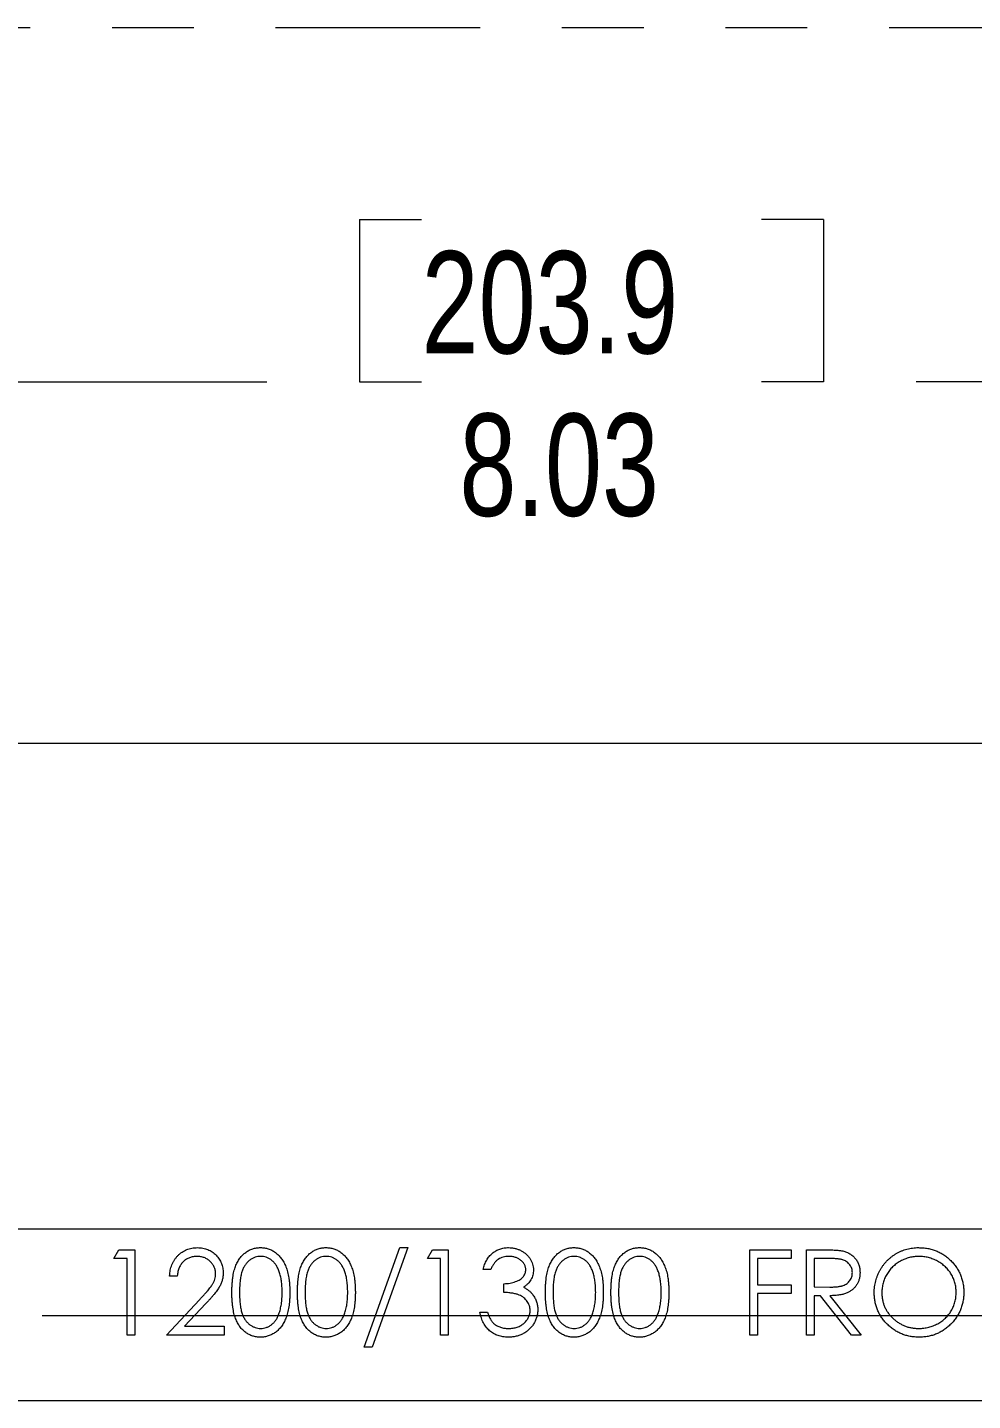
# Model space of a CAD drawing. Header units: inches. Extents: x 0 to 11, y 0 to 8.5.
# Drawn here: x 1.577 to 2.732, y 2.863 to 4.542 of the extents above; entities that cross this region are included whole.
import ezdxf

# ---------------------------------------------------------------- set-up
doc = ezdxf.new("R2010")
doc.units = ezdxf.units.IN
doc.header["$MEASUREMENT"] = 0
doc.linetypes.add('PHANTOM', pattern=[0.5, 0.25, -0.05, 0.05, -0.05, 0.05, -0.05])
doc.layers.add('SLD-0', color=7, linetype='Continuous', lineweight=0)
doc.styles.add('SLDTEXTSTYLE2', font='TXT', dxfattribs={"width": 0.75})
doc.dimstyles.new('SLDDIMSTYLE0', dxfattribs={"dimtxt": 0.166667, "dimasz": 0.2, "dimexe": 0, "dimexo": 0.0625, "dimgap": 0.041667, "dimtad": 0, "dimtih": 1, "dimtoh": 1, "dimlfac": 2, "dimzin": 12, "dimdsep": 46, "dimtxsty": 'SLDTEXTSTYLE2', "dimsah": 1, "dimcen": 0.09, "dimadec": 0, "dimazin": 0, "dimtfac": 1, "dimtofl": 0, "dimtmove": 0, "dimatfit": 3, "dimfxl": 1, "dimtolj": 1, "dimtzin": 12, "dimarcsym": 0})

# ---------------------------------------------------------------- blocks, each defined once
blk = doc.blocks.new('*D10')
at = {"layer": 'SLD-0'}
for p, q in [((1.9827, 4.3074), (1.9827, 4.1088)), ((1.9827, 4.3074), (2.0587, 4.3074)), ((2.5501, 4.3074), (2.4742, 4.3074)), ((2.5501, 4.3074), (2.5501, 4.1088)), ((0.9898, 4.1088), (1.8695, 4.1088)), ((1.9827, 4.1088), (2.0587, 4.1088)), ((2.5501, 4.1088), (2.4742, 4.1088)), ((5.0028, 4.1088), (2.6633, 4.1088))]:
    blk.add_line(p, q, dxfattribs=at)
for points in [[(0.9898, 4.1088), (1.1898, 4.0788), (1.1898, 4.1388)], [(5.0028, 4.1088), (4.8028, 4.1388), (4.8028, 4.0788)]]:
    blk.add_solid(points, dxfattribs=at)
at = {"layer": 'SLD-0', "char_height": 0.125, "attachment_point": 1, "style": 'SLDTEXTSTYLE2'}
for s, insert in [('203.9', (2.0587, 4.2685)), ('8.03', (2.1049, 4.0699))]:
    blk.add_mtext(s, dxfattribs=dict(at, insert=insert))
blk = doc.blocks.new('SW_CENTERMARKSYMBOL_0')
at = {"layer": 'SLD-0'}
for p, q in [((0.0984, -1.75), (4.1516, -1.75)), ((0.7234, -2.45), (2.0266, -2.45))]:
    blk.add_line(p, q, dxfattribs=at)

msp = doc.modelspace()

# ---------------------------------------------------------------- linework, layer by layer
at = {"color": 7, "linetype": 'PHANTOM', "lineweight": 0}
msp.add_line((0.38028, 4.54209), (5.61233, 4.54209), dxfattribs=at)
at = {"color": 7, "linetype": 'Continuous', "lineweight": 15}
for p, q in [((1.11481, 3.07309), (4.87781, 3.07309)), ((1.68259, 3.03673), (1.68871, 3.04741)), ((1.68871, 3.04741), (1.70797, 3.04741)), ((1.70797, 3.04741), (1.70797, 2.94324)), ((1.98841, 2.92855), (2.03198, 3.05008)), ((2.04183, 3.05008), (1.99826, 2.92855)), ((2.03198, 3.05008), (2.04183, 3.05008)), ((2.06587, 3.03673), (2.07199, 3.04741)), ((2.07199, 3.04741), (2.09125, 3.04741)), ((2.09125, 3.04741), (2.09125, 2.94324)), ((2.45983, 2.94324), (2.45983, 3.04741)), ((2.45983, 3.04741), (2.51058, 3.04741)), ((2.51058, 3.04741), (2.51058, 3.03673)), ((2.52928, 3.04741), (2.55013, 3.04741)), ((2.52928, 2.94324), (2.52928, 3.04741)), ((1.69862, 3.03673), (1.68259, 3.03673)), ((1.69862, 2.94324), (1.69862, 3.03673)), ((2.0819, 3.03673), (2.06587, 3.03673)), ((2.0819, 2.94324), (2.0819, 3.03673)), ((2.14333, 3.02337), (2.13398, 3.02337)), ((2.51058, 3.03673), (2.46918, 3.03673)), ((2.46918, 3.03673), (2.46918, 3.00468)), ((2.55816, 3.03673), (2.53863, 3.03673)), ((2.53863, 3.03673), (2.53863, 3.00201)), ((1.76005, 3.01536), (1.7507, 3.01536)), ((2.15935, 2.99533), (2.15935, 3.00601)), ((2.46918, 3.00468), (2.51058, 3.00468)), ((2.51058, 2.99399), (2.46918, 2.99399)), ((2.46918, 2.99399), (2.46918, 2.94324)), ((2.51058, 3.00468), (2.51058, 2.99399)), ((2.53863, 3.00201), (2.5577, 3.00186)), ((2.54622, 2.99132), (2.53863, 2.99132)), ((2.53863, 2.99132), (2.53863, 2.94324)), ((2.58449, 2.94324), (2.54622, 2.99132)), ((2.55778, 2.99132), (2.59605, 2.94324)), ((1.74669, 2.94324), (1.78709, 2.98636)), ((1.79506, 2.98174), (1.769, 2.95393)), ((2.12997, 2.97129), (2.13932, 2.97129)), ((1.70797, 2.94324), (1.69862, 2.94324)), ((1.81747, 2.94324), (1.74669, 2.94324)), ((1.769, 2.95393), (1.81747, 2.95393)), ((1.81747, 2.95393), (1.81747, 2.94324)), ((2.09125, 2.94324), (2.0819, 2.94324)), ((2.46918, 2.94324), (2.45983, 2.94324)), ((2.53863, 2.94324), (2.52928, 2.94324)), ((2.59605, 2.94324), (2.58449, 2.94324)), ((1.99826, 2.92855), (1.98841, 2.92855)), ((0.90483, 2.86311), (5.08778, 2.86311))]:
    msp.add_line(p, q, dxfattribs=at)
for points, knots in [([(1.7507, 3.01536), (1.75076, 3.0166), (1.75088, 3.01904), (1.75144, 3.02259), (1.75224, 3.02598), (1.75338, 3.02919), (1.75478, 3.03225), (1.75647, 3.03513), (1.75847, 3.03784), (1.76074, 3.04035), (1.7632, 3.04264), (1.76586, 3.04463), (1.76866, 3.0463), (1.77157, 3.0477), (1.77465, 3.04876), (1.77786, 3.04954), (1.78122, 3.05001), (1.78351, 3.05006), (1.78467, 3.05008)], [0, 0, 0, 0, 0.0687908, 0.1351033, 0.1989787, 0.2619043, 0.323495, 0.3851954, 0.4469692, 0.5097648, 0.5722506, 0.6334052, 0.6932512, 0.7525832, 0.8125793, 0.8732751, 0.9355499, 1, 1, 1, 1]), ([(1.78419, 3.0394), (1.78338, 3.03938), (1.78178, 3.03934), (1.77943, 3.03904), (1.77719, 3.03854), (1.77505, 3.03785), (1.77301, 3.03697), (1.77108, 3.03588), (1.76926, 3.03458), (1.76755, 3.0331), (1.76598, 3.03146), (1.7646, 3.02962), (1.76339, 3.02763), (1.76234, 3.02549), (1.76148, 3.02319), (1.76083, 3.02072), (1.76031, 3.0181), (1.76014, 3.01629), (1.76005, 3.01536)], [0, 0, 0, 0, 0.0644387, 0.1265469, 0.1868872, 0.2458775, 0.3040409, 0.3621912, 0.4209759, 0.4806603, 0.5406003, 0.6006891, 0.6619358, 0.7244425, 0.7890384, 0.8563138, 0.926352, 1, 1, 1, 1]), ([(1.80679, 3.01828), (1.80677, 3.01899), (1.80673, 3.02039), (1.8064, 3.02245), (1.80591, 3.02443), (1.80519, 3.02634), (1.80425, 3.02817), (1.80311, 3.02992), (1.80179, 3.0316), (1.80026, 3.03319), (1.79858, 3.03463), (1.79681, 3.03592), (1.79493, 3.03699), (1.79296, 3.03787), (1.7909, 3.03856), (1.78874, 3.03904), (1.7865, 3.03934), (1.78497, 3.03938), (1.78419, 3.0394)], [0, 0, 0, 0, 0.0619654, 0.1221219, 0.1809885, 0.2399332, 0.2999058, 0.3599888, 0.4217757, 0.4865758, 0.5515348, 0.6150175, 0.6772586, 0.73973, 0.8030501, 0.8664951, 0.9319735, 1, 1, 1, 1]), ([(1.78467, 3.05008), (1.78581, 3.05006), (1.78806, 3.05), (1.79133, 3.04955), (1.79445, 3.04885), (1.79741, 3.04785), (1.80017, 3.04652), (1.80278, 3.04492), (1.80524, 3.04307), (1.80746, 3.04089), (1.8095, 3.03856), (1.81126, 3.03608), (1.81277, 3.03351), (1.81402, 3.03084), (1.81495, 3.02805), (1.81565, 3.02517), (1.81605, 3.02217), (1.81611, 3.02015), (1.81614, 3.01912)], [0, 0, 0, 0, 0.0694755, 0.1365168, 0.2007888, 0.2638297, 0.325735, 0.3872907, 0.4495092, 0.5129678, 0.5762752, 0.6375801, 0.6979026, 0.7571721, 0.8165985, 0.8766532, 0.9372896, 1, 1, 1, 1]), ([(1.82682, 2.99529), (1.82683, 2.99696), (1.82685, 3.0002), (1.82706, 3.00492), (1.82741, 3.00936), (1.82789, 3.0135), (1.82848, 3.01735), (1.82926, 3.0209), (1.83014, 3.02416), (1.83117, 3.02715), (1.83233, 3.02991), (1.8336, 3.03248), (1.83501, 3.03486), (1.8365, 3.0371), (1.83812, 3.03915), (1.83982, 3.04104), (1.84168, 3.04274), (1.84363, 3.04428), (1.84568, 3.04563), (1.84779, 3.04683), (1.84995, 3.04784), (1.85218, 3.04864), (1.85447, 3.0493), (1.85681, 3.04976), (1.85921, 3.05004), (1.86083, 3.05007), (1.86165, 3.05008)], [0, 0, 0, 0, 0.0685946, 0.133246, 0.1943126, 0.2512792, 0.3045134, 0.3542349, 0.4004806, 0.4434108, 0.4840149, 0.5232523, 0.5610424, 0.5979002, 0.6335185, 0.6683144, 0.7024957, 0.7366854, 0.7702932, 0.8034373, 0.835913, 0.8684602, 0.9008465, 0.9334665, 0.9662576, 1, 1, 1, 1]), ([(1.86196, 3.0394), (1.86081, 3.03934), (1.8585, 3.03922), (1.8551, 3.03836), (1.85183, 3.03687), (1.84924, 3.03524), (1.84725, 3.03368), (1.84584, 3.03233), (1.84453, 3.03085), (1.84332, 3.02923), (1.84219, 3.02749), (1.84115, 3.02562), (1.84021, 3.0236), (1.83934, 3.02144), (1.83858, 3.01907), (1.83795, 3.01646), (1.83737, 3.01359), (1.83696, 3.01044), (1.8366, 3.00704), (1.83636, 3.00337), (1.83618, 2.99944), (1.83617, 2.99673), (1.83617, 2.99533)], [0, 0, 0, 0, 0.06038662, 0.12088325, 0.18275462, 0.24781103, 0.2812991, 0.31508762, 0.3497024, 0.38485658, 0.4209662, 0.45851119, 0.49717472, 0.53760205, 0.58050302, 0.62746754, 0.67838821, 0.73398322, 0.7937467, 0.85771367, 0.92669786, 1, 1, 1, 1]), ([(1.86165, 3.05008), (1.86248, 3.05007), (1.86412, 3.05004), (1.86656, 3.04976), (1.86894, 3.0493), (1.87125, 3.04865), (1.87352, 3.04784), (1.87572, 3.04682), (1.87787, 3.04564), (1.87993, 3.04426), (1.88193, 3.04271), (1.88382, 3.04096), (1.8856, 3.03903), (1.88728, 3.03693), (1.88883, 3.03463), (1.89031, 3.03217), (1.89163, 3.0295), (1.8929, 3.02666), (1.894, 3.02359), (1.89499, 3.02029), (1.89579, 3.01673), (1.89645, 3.01293), (1.89697, 3.00887), (1.89735, 3.00456), (1.89755, 3), (1.89758, 2.99689), (1.8976, 2.99529)], [0, 0, 0, 0, 0.0337881, 0.0671939, 0.0998624, 0.1325666, 0.1651512, 0.1979132, 0.231319, 0.2650833, 0.2992553, 0.3343986, 0.3699428, 0.4062836, 0.4440638, 0.4829977, 0.5233544, 0.5655366, 0.6096129, 0.6563908, 0.7058855, 0.7583245, 0.8138318, 0.8727946, 0.9347222, 1, 1, 1, 1]), ([(1.88825, 2.99533), (1.88824, 2.99658), (1.88821, 2.99903), (1.88808, 3.00262), (1.88777, 3.00602), (1.88742, 3.00926), (1.8869, 3.01232), (1.88634, 3.01522), (1.88559, 3.01793), (1.88479, 3.02048), (1.88387, 3.02286), (1.88286, 3.02507), (1.88178, 3.02711), (1.88061, 3.029), (1.87936, 3.03072), (1.878, 3.03226), (1.87658, 3.03365), (1.87459, 3.03524), (1.87199, 3.03687), (1.86875, 3.03836), (1.86538, 3.03922), (1.8631, 3.03934), (1.86196, 3.0394)], [0, 0, 0, 0, 0.0656812, 0.12848646, 0.18817513, 0.24510613, 0.29944842, 0.35082294, 0.39994168, 0.44667174, 0.49125453, 0.53337634, 0.57385275, 0.61252631, 0.64959714, 0.68553204, 0.72010579, 0.75383766, 0.81892542, 0.88049346, 0.94031133, 1, 1, 1, 1]), ([(1.90695, 2.99529), (1.90696, 2.99696), (1.90698, 3.0002), (1.90719, 3.00492), (1.90754, 3.00936), (1.90802, 3.0135), (1.90861, 3.01735), (1.90939, 3.0209), (1.91027, 3.02416), (1.9113, 3.02715), (1.91246, 3.02991), (1.91372, 3.03248), (1.91514, 3.03486), (1.91663, 3.0371), (1.91825, 3.03915), (1.91995, 3.04104), (1.92181, 3.04274), (1.92376, 3.04428), (1.92581, 3.04563), (1.92791, 3.04683), (1.93008, 3.04784), (1.93231, 3.04864), (1.9346, 3.0493), (1.93694, 3.04976), (1.93934, 3.05004), (1.94096, 3.05007), (1.94178, 3.05008)], [0, 0, 0, 0, 0.0685946, 0.133246, 0.1943126, 0.2512792, 0.3045134, 0.3542349, 0.4004806, 0.4434108, 0.4840149, 0.5232523, 0.5610424, 0.5979002, 0.6335185, 0.6683144, 0.7024957, 0.7366854, 0.7702932, 0.8034373, 0.835913, 0.8684602, 0.9008465, 0.9334665, 0.9662576, 1, 1, 1, 1]), ([(1.94209, 3.0394), (1.94094, 3.03934), (1.93863, 3.03922), (1.93523, 3.03836), (1.93196, 3.03687), (1.92936, 3.03524), (1.92737, 3.03368), (1.92597, 3.03233), (1.92466, 3.03085), (1.92345, 3.02923), (1.92231, 3.02749), (1.92127, 3.02562), (1.92034, 3.0236), (1.91947, 3.02144), (1.91871, 3.01907), (1.91808, 3.01646), (1.9175, 3.01359), (1.91709, 3.01044), (1.91673, 3.00704), (1.91649, 3.00337), (1.91631, 2.99944), (1.9163, 2.99673), (1.9163, 2.99533)], [0, 0, 0, 0, 0.0603866, 0.1208832, 0.1827546, 0.247811, 0.2812991, 0.3150876, 0.3497024, 0.3848566, 0.4209662, 0.4585112, 0.4971747, 0.537602, 0.580503, 0.6274675, 0.6783882, 0.7339832, 0.7937467, 0.8577137, 0.9266979, 1, 1, 1, 1]), ([(1.94178, 3.05008), (1.94261, 3.05007), (1.94425, 3.05004), (1.94669, 3.04976), (1.94907, 3.0493), (1.95138, 3.04865), (1.95365, 3.04784), (1.95585, 3.04682), (1.958, 3.04564), (1.96006, 3.04426), (1.96206, 3.04271), (1.96395, 3.04096), (1.96572, 3.03903), (1.96741, 3.03693), (1.96896, 3.03463), (1.97044, 3.03217), (1.97176, 3.0295), (1.97303, 3.02666), (1.97413, 3.02359), (1.97512, 3.02029), (1.97592, 3.01673), (1.97658, 3.01293), (1.9771, 3.00887), (1.97748, 3.00456), (1.97767, 3), (1.97771, 2.99689), (1.97773, 2.99529)], [0, 0, 0, 0, 0.0337881, 0.0671939, 0.0998624, 0.1325666, 0.1651512, 0.1979132, 0.231319, 0.2650833, 0.2992553, 0.3343986, 0.3699428, 0.4062836, 0.4440638, 0.4829977, 0.5233544, 0.5655366, 0.6096129, 0.6563908, 0.7058855, 0.7583245, 0.8138318, 0.8727946, 0.9347222, 1, 1, 1, 1]), ([(1.96838, 2.99533), (1.96837, 2.99658), (1.96833, 2.99903), (1.96821, 3.00262), (1.96789, 3.00602), (1.96754, 3.00926), (1.96703, 3.01232), (1.96647, 3.01522), (1.96572, 3.01793), (1.96492, 3.02048), (1.964, 3.02286), (1.96299, 3.02507), (1.96191, 3.02711), (1.96074, 3.029), (1.95949, 3.03072), (1.95813, 3.03226), (1.95671, 3.03365), (1.95472, 3.03524), (1.95212, 3.03687), (1.94888, 3.03836), (1.94551, 3.03922), (1.94323, 3.03934), (1.94209, 3.0394)], [0, 0, 0, 0, 0.0656812, 0.12848646, 0.18817513, 0.24510613, 0.29944842, 0.35082294, 0.39994168, 0.44667174, 0.49125453, 0.53337634, 0.57385275, 0.61252631, 0.64959714, 0.68553204, 0.72010579, 0.75383766, 0.81892542, 0.88049346, 0.94031133, 1, 1, 1, 1]), ([(2.13398, 3.02337), (2.13423, 3.02442), (2.13473, 3.02647), (2.13576, 3.0294), (2.13689, 3.03217), (2.13824, 3.03473), (2.13971, 3.03714), (2.1414, 3.03933), (2.14322, 3.04137), (2.14524, 3.04317), (2.14736, 3.04481), (2.1496, 3.04621), (2.15193, 3.04741), (2.15436, 3.04839), (2.15689, 3.04914), (2.15951, 3.04968), (2.16222, 3.05003), (2.16406, 3.05007), (2.16499, 3.05008)], [0, 0, 0, 0, 0.0726253, 0.1419766, 0.2089849, 0.2739569, 0.3368893, 0.398745, 0.4601159, 0.5208249, 0.5809945, 0.6401519, 0.6986225, 0.7572711, 0.8164267, 0.876254, 0.9371653, 1, 1, 1, 1]), ([(2.16511, 3.0394), (2.16393, 3.03936), (2.16161, 3.03928), (2.15827, 3.03857), (2.15517, 3.03744), (2.15279, 3.03609), (2.15104, 3.03476), (2.14979, 3.03359), (2.14856, 3.0323), (2.14743, 3.0308), (2.14629, 3.02919), (2.14526, 3.02739), (2.14425, 3.02545), (2.14364, 3.02408), (2.14333, 3.02337)], [0, 0, 0, 0, 0.1227119, 0.239685, 0.3518159, 0.4637661, 0.5208178, 0.5794483, 0.6406041, 0.7052975, 0.7736339, 0.8446694, 0.9200565, 1, 1, 1, 1]), ([(2.16499, 3.05008), (2.16635, 3.05004), (2.16904, 3.04996), (2.17299, 3.04922), (2.1768, 3.04805), (2.18043, 3.04642), (2.1838, 3.04442), (2.18679, 3.04204), (2.18938, 3.03933), (2.19155, 3.03633), (2.19325, 3.03313), (2.1945, 3.02983), (2.19526, 3.02645), (2.19536, 3.02416), (2.19541, 3.02302)], [0, 0, 0, 0, 0.0902542, 0.1785398, 0.266093, 0.354631, 0.4418862, 0.5257469, 0.6081136, 0.6901973, 0.7708215, 0.8483262, 0.9240117, 1, 1, 1, 1]), ([(2.18606, 3.02306), (2.18605, 3.0236), (2.18603, 3.02469), (2.18572, 3.02627), (2.18525, 3.0278), (2.18461, 3.02928), (2.18376, 3.03069), (2.18273, 3.03205), (2.18151, 3.03335), (2.18012, 3.03456), (2.17862, 3.03571), (2.17697, 3.03669), (2.17523, 3.03753), (2.1734, 3.03822), (2.17146, 3.03874), (2.16943, 3.03911), (2.1673, 3.03935), (2.16585, 3.03938), (2.16511, 3.0394)], [0, 0, 0, 0, 0.0552745, 0.1099661, 0.1632474, 0.2180762, 0.2733009, 0.3309093, 0.3909945, 0.454176, 0.5188615, 0.5833105, 0.6485167, 0.7150309, 0.7825021, 0.8523227, 0.9249285, 1, 1, 1, 1]), ([(2.2101, 2.99529), (2.21011, 2.99696), (2.21013, 3.0002), (2.21034, 3.00492), (2.21069, 3.00936), (2.21117, 3.0135), (2.21176, 3.01735), (2.21254, 3.0209), (2.21342, 3.02416), (2.21445, 3.02715), (2.21561, 3.02991), (2.21688, 3.03248), (2.21829, 3.03486), (2.21978, 3.0371), (2.2214, 3.03915), (2.2231, 3.04104), (2.22496, 3.04274), (2.22691, 3.04428), (2.22896, 3.04563), (2.23107, 3.04683), (2.23323, 3.04784), (2.23546, 3.04864), (2.23775, 3.0493), (2.24009, 3.04976), (2.24249, 3.05004), (2.24411, 3.05007), (2.24493, 3.05008)], [0, 0, 0, 0, 0.0685946, 0.133246, 0.1943126, 0.2512792, 0.3045134, 0.3542349, 0.4004806, 0.4434108, 0.4840149, 0.5232523, 0.5610424, 0.5979002, 0.6335185, 0.6683144, 0.7024957, 0.7366854, 0.7702932, 0.8034373, 0.835913, 0.8684602, 0.9008465, 0.9334665, 0.9662576, 1, 1, 1, 1]), ([(2.24524, 3.0394), (2.24409, 3.03934), (2.24178, 3.03922), (2.23838, 3.03836), (2.23511, 3.03687), (2.23252, 3.03524), (2.23053, 3.03368), (2.22912, 3.03233), (2.22781, 3.03085), (2.2266, 3.02923), (2.22547, 3.02749), (2.22443, 3.02562), (2.22349, 3.0236), (2.22262, 3.02144), (2.22186, 3.01907), (2.22123, 3.01646), (2.22065, 3.01359), (2.22024, 3.01044), (2.21988, 3.00704), (2.21964, 3.00337), (2.21946, 2.99944), (2.21945, 2.99673), (2.21945, 2.99533)], [0, 0, 0, 0, 0.06038662, 0.12088325, 0.18275462, 0.24781103, 0.2812991, 0.31508762, 0.3497024, 0.38485658, 0.4209662, 0.45851119, 0.49717472, 0.53760205, 0.58050302, 0.62746754, 0.67838821, 0.73398322, 0.7937467, 0.85771367, 0.92669786, 1, 1, 1, 1]), ([(2.24493, 3.05008), (2.24576, 3.05007), (2.2474, 3.05004), (2.24984, 3.04976), (2.25222, 3.0493), (2.25453, 3.04865), (2.2568, 3.04784), (2.259, 3.04682), (2.26115, 3.04564), (2.26321, 3.04426), (2.26521, 3.04271), (2.2671, 3.04096), (2.26888, 3.03903), (2.27056, 3.03693), (2.27211, 3.03463), (2.27359, 3.03217), (2.27491, 3.0295), (2.27618, 3.02666), (2.27728, 3.02359), (2.27827, 3.02029), (2.27907, 3.01673), (2.27973, 3.01293), (2.28025, 3.00887), (2.28063, 3.00456), (2.28083, 3), (2.28086, 2.99689), (2.28088, 2.99529)], [0, 0, 0, 0, 0.0337881, 0.0671939, 0.0998624, 0.1325666, 0.1651512, 0.1979132, 0.231319, 0.2650833, 0.2992553, 0.3343986, 0.3699428, 0.4062836, 0.4440638, 0.4829977, 0.5233544, 0.5655366, 0.6096129, 0.6563908, 0.7058855, 0.7583245, 0.8138318, 0.8727946, 0.9347222, 1, 1, 1, 1]), ([(2.27153, 2.99533), (2.27152, 2.99658), (2.27149, 2.99903), (2.27136, 3.00262), (2.27105, 3.00602), (2.2707, 3.00926), (2.27018, 3.01232), (2.26962, 3.01522), (2.26887, 3.01793), (2.26807, 3.02048), (2.26715, 3.02286), (2.26614, 3.02507), (2.26506, 3.02711), (2.26389, 3.029), (2.26264, 3.03072), (2.26128, 3.03226), (2.25986, 3.03365), (2.25787, 3.03524), (2.25527, 3.03687), (2.25203, 3.03836), (2.24866, 3.03922), (2.24638, 3.03934), (2.24524, 3.0394)], [0, 0, 0, 0, 0.0656812, 0.1284865, 0.1881751, 0.2451061, 0.2994484, 0.3508229, 0.3999417, 0.4466717, 0.4912545, 0.5333763, 0.5738528, 0.6125263, 0.6495971, 0.685532, 0.7201058, 0.7538377, 0.8189254, 0.8804935, 0.9403113, 1, 1, 1, 1]), ([(2.29023, 2.99529), (2.29024, 2.99696), (2.29026, 3.0002), (2.29047, 3.00492), (2.29082, 3.00936), (2.2913, 3.0135), (2.29189, 3.01735), (2.29267, 3.0209), (2.29355, 3.02416), (2.29458, 3.02715), (2.29574, 3.02991), (2.297, 3.03248), (2.29842, 3.03486), (2.29991, 3.0371), (2.30153, 3.03915), (2.30323, 3.04104), (2.30509, 3.04274), (2.30704, 3.04428), (2.30909, 3.04563), (2.31119, 3.04683), (2.31336, 3.04784), (2.31559, 3.04864), (2.31788, 3.0493), (2.32022, 3.04976), (2.32262, 3.05004), (2.32424, 3.05007), (2.32506, 3.05008)], [0, 0, 0, 0, 0.0685946, 0.133246, 0.1943126, 0.2512792, 0.3045134, 0.3542349, 0.4004806, 0.4434108, 0.4840149, 0.5232523, 0.5610424, 0.5979002, 0.6335185, 0.6683144, 0.7024957, 0.7366854, 0.7702932, 0.8034373, 0.835913, 0.8684602, 0.9008465, 0.9334665, 0.9662576, 1, 1, 1, 1]), ([(2.32537, 3.0394), (2.32422, 3.03934), (2.32191, 3.03922), (2.31851, 3.03836), (2.31524, 3.03687), (2.31264, 3.03524), (2.31065, 3.03368), (2.30925, 3.03233), (2.30794, 3.03085), (2.30673, 3.02923), (2.30559, 3.02749), (2.30455, 3.02562), (2.30362, 3.0236), (2.30275, 3.02144), (2.30199, 3.01907), (2.30136, 3.01646), (2.30078, 3.01359), (2.30037, 3.01044), (2.30001, 3.00704), (2.29977, 3.00337), (2.29959, 2.99944), (2.29958, 2.99673), (2.29958, 2.99533)], [0, 0, 0, 0, 0.0603866, 0.1208832, 0.1827546, 0.247811, 0.2812991, 0.3150876, 0.3497024, 0.3848566, 0.4209662, 0.4585112, 0.4971747, 0.537602, 0.580503, 0.6274675, 0.6783882, 0.7339832, 0.7937467, 0.8577137, 0.9266979, 1, 1, 1, 1]), ([(2.32506, 3.05008), (2.32589, 3.05007), (2.32753, 3.05004), (2.32997, 3.04976), (2.33235, 3.0493), (2.33466, 3.04865), (2.33693, 3.04784), (2.33913, 3.04682), (2.34128, 3.04564), (2.34334, 3.04426), (2.34534, 3.04271), (2.34723, 3.04096), (2.349, 3.03903), (2.35069, 3.03693), (2.35224, 3.03463), (2.35372, 3.03217), (2.35504, 3.0295), (2.35631, 3.02666), (2.35741, 3.02359), (2.3584, 3.02029), (2.3592, 3.01673), (2.35986, 3.01293), (2.36038, 3.00887), (2.36075, 3.00456), (2.36095, 3), (2.36099, 2.99689), (2.36101, 2.99529)], [0, 0, 0, 0, 0.0337881, 0.0671939, 0.0998624, 0.1325666, 0.1651512, 0.1979132, 0.231319, 0.2650833, 0.2992553, 0.3343986, 0.3699428, 0.4062836, 0.4440638, 0.4829977, 0.5233544, 0.5655366, 0.6096129, 0.6563908, 0.7058855, 0.7583245, 0.8138318, 0.8727946, 0.9347222, 1, 1, 1, 1]), ([(2.35166, 2.99533), (2.35165, 2.99658), (2.35161, 2.99903), (2.35149, 3.00262), (2.35117, 3.00602), (2.35082, 3.00926), (2.35031, 3.01232), (2.34975, 3.01522), (2.349, 3.01793), (2.3482, 3.02048), (2.34728, 3.02286), (2.34627, 3.02507), (2.34519, 3.02711), (2.34402, 3.029), (2.34277, 3.03072), (2.34141, 3.03226), (2.33999, 3.03365), (2.338, 3.03524), (2.3354, 3.03687), (2.33216, 3.03836), (2.32879, 3.03922), (2.32651, 3.03934), (2.32537, 3.0394)], [0, 0, 0, 0, 0.0656812, 0.1284865, 0.1881751, 0.2451061, 0.2994484, 0.3508229, 0.3999417, 0.4466717, 0.4912545, 0.5333763, 0.5738528, 0.6125263, 0.6495971, 0.685532, 0.7201058, 0.7538377, 0.8189254, 0.8804935, 0.9403113, 1, 1, 1, 1]), ([(2.55013, 3.04741), (2.55152, 3.04741), (2.55419, 3.0474), (2.55801, 3.04735), (2.56149, 3.04721), (2.56462, 3.04708), (2.56739, 3.04686), (2.56982, 3.04665), (2.5719, 3.04637), (2.57316, 3.04611), (2.57373, 3.04599)], [0, 0, 0, 0, 0.1762578, 0.3384344, 0.4848221, 0.6171576, 0.7346984, 0.8373852, 0.9263724, 1, 1, 1, 1]), ([(2.57373, 3.04599), (2.57449, 3.0458), (2.576, 3.04543), (2.57817, 3.04464), (2.58024, 3.04373), (2.58219, 3.04266), (2.58403, 3.04143), (2.58577, 3.04004), (2.58741, 3.03852), (2.58889, 3.03682), (2.59029, 3.03504), (2.59147, 3.03312), (2.59248, 3.0311), (2.59329, 3.02898), (2.59394, 3.02677), (2.5944, 3.02445), (2.59468, 3.02204), (2.5947, 3.02039), (2.59472, 3.01955)], [0, 0, 0, 0, 0.0642168, 0.1270638, 0.1887445, 0.2491321, 0.3094525, 0.3698267, 0.4306501, 0.4923519, 0.5540721, 0.6156898, 0.6767977, 0.738439, 0.8013169, 0.8651845, 0.9316413, 1, 1, 1, 1]), ([(2.61208, 2.99487), (2.61209, 2.99611), (2.61213, 2.99857), (2.61251, 3.00223), (2.61306, 3.00583), (2.61385, 3.00935), (2.61489, 3.01281), (2.61611, 3.0162), (2.6176, 3.01951), (2.61929, 3.02275), (2.62117, 3.02586), (2.62325, 3.0288), (2.62545, 3.0316), (2.62787, 3.03418), (2.63042, 3.03662), (2.63314, 3.03887), (2.63602, 3.04097), (2.63907, 3.04285), (2.64221, 3.04456), (2.64545, 3.04602), (2.64874, 3.04728), (2.65211, 3.0483), (2.65553, 3.04911), (2.65902, 3.04965), (2.66257, 3.05004), (2.66496, 3.05007), (2.66617, 3.05008)], [0, 0, 0, 0, 0.043209, 0.0858729, 0.12812, 0.170152, 0.2119176, 0.253753, 0.2960064, 0.3384434, 0.3810154, 0.4228205, 0.4640891, 0.5051258, 0.545975, 0.5869852, 0.6283386, 0.6700838, 0.7119916, 0.7530392, 0.7940494, 0.8348855, 0.8754983, 0.9165473, 0.9580038, 1, 1, 1, 1]), ([(2.66662, 3.0394), (2.66564, 3.03939), (2.66367, 3.03936), (2.66074, 3.03905), (2.65786, 3.0386), (2.65501, 3.03795), (2.65221, 3.03708), (2.64943, 3.03607), (2.64671, 3.03485), (2.64404, 3.03346), (2.64145, 3.03192), (2.63901, 3.03023), (2.63671, 3.02841), (2.63455, 3.02647), (2.63255, 3.02439), (2.63066, 3.02221), (2.62895, 3.01986), (2.62739, 3.0174), (2.62599, 3.01485), (2.62475, 3.01223), (2.62373, 3.00951), (2.6229, 3.00672), (2.62222, 3.00388), (2.62178, 3.00095), (2.62146, 2.99796), (2.62144, 2.99593), (2.62143, 2.99491)], [0, 0, 0, 0, 0.04202333, 0.08364491, 0.1249838, 0.16624746, 0.20770156, 0.24963107, 0.29174177, 0.33474288, 0.37746017, 0.41955632, 0.46104418, 0.50209628, 0.54289071, 0.58380082, 0.62486358, 0.66622469, 0.70739919, 0.74855668, 0.78965459, 0.83073973, 0.87207014, 0.9139934, 0.95649813, 1, 1, 1, 1]), ([(2.66617, 3.05008), (2.66809, 3.05003), (2.67188, 3.04994), (2.67745, 3.0492), (2.68277, 3.04793), (2.68787, 3.04624), (2.69271, 3.04398), (2.69731, 3.04125), (2.70167, 3.03803), (2.70572, 3.03432), (2.70943, 3.03029), (2.7127, 3.02599), (2.71544, 3.02145), (2.71769, 3.01667), (2.71945, 3.01168), (2.72067, 3.00643), (2.72145, 3.00098), (2.72154, 2.99726), (2.72159, 2.99537)], [0, 0, 0, 0, 0.06657, 0.130749, 0.1934128, 0.2549894, 0.3161136, 0.3772618, 0.4394008, 0.5029706, 0.566525, 0.6282311, 0.6890906, 0.7493447, 0.8101696, 0.8716098, 0.9348692, 1, 1, 1, 1]), ([(2.71224, 2.99539), (2.71223, 2.9964), (2.7122, 2.9984), (2.71189, 3.00136), (2.71144, 3.00426), (2.71079, 3.00707), (2.70996, 3.00982), (2.70893, 3.01248), (2.70771, 3.01507), (2.70632, 3.01759), (2.70476, 3.02), (2.70304, 3.02231), (2.70116, 3.02447), (2.69915, 3.02654), (2.69697, 3.02846), (2.69463, 3.03024), (2.69216, 3.03193), (2.68955, 3.03345), (2.68685, 3.03486), (2.68407, 3.03606), (2.68126, 3.03708), (2.67842, 3.03796), (2.67552, 3.03859), (2.67259, 3.03905), (2.66962, 3.03936), (2.66763, 3.03939), (2.66662, 3.0394)], [0, 0, 0, 0, 0.0429151, 0.08513, 0.1264733, 0.167453, 0.2079763, 0.2482494, 0.28875, 0.3296699, 0.3705373, 0.4111286, 0.4518189, 0.4924059, 0.5334859, 0.5752631, 0.6174406, 0.6606717, 0.7039402, 0.7468675, 0.7890793, 0.831104, 0.873238, 0.9151658, 0.9573807, 1, 1, 1, 1]), ([(2.15935, 3.00601), (2.16064, 3.00603), (2.16317, 3.00608), (2.16685, 3.00659), (2.17038, 3.00731), (2.17367, 3.00841), (2.17666, 3.00968), (2.17926, 3.01117), (2.18143, 3.01282), (2.18315, 3.01466), (2.18444, 3.01663), (2.18539, 3.01869), (2.18595, 3.02085), (2.18603, 3.02232), (2.18606, 3.02306)], [0, 0, 0, 0, 0.1101656, 0.2157873, 0.3180274, 0.417574, 0.5116505, 0.5961621, 0.6729345, 0.7436696, 0.810677, 0.874059, 0.9366963, 1, 1, 1, 1]), ([(2.19541, 3.02302), (2.19538, 3.02192), (2.19531, 3.01976), (2.19473, 3.01662), (2.19377, 3.01365), (2.19242, 3.01085), (2.19069, 3.00824), (2.18858, 3.00581), (2.1861, 3.00355), (2.18422, 3.00226), (2.18325, 3.00159)], [0, 0, 0, 0, 0.1280675, 0.2506083, 0.3706302, 0.4900722, 0.6103748, 0.7343131, 0.8632165, 1, 1, 1, 1]), ([(2.58537, 3.01958), (2.58533, 3.02041), (2.58526, 3.02207), (2.58468, 3.0245), (2.5837, 3.0268), (2.58239, 3.02894), (2.58078, 3.03089), (2.57889, 3.03256), (2.57678, 3.03394), (2.57481, 3.03482), (2.57305, 3.03536), (2.57152, 3.03574), (2.56979, 3.03604), (2.56785, 3.03629), (2.56572, 3.0365), (2.56337, 3.03664), (2.56083, 3.03672), (2.55907, 3.03673), (2.55816, 3.03673)], [0, 0, 0, 0, 0.0688143, 0.13636482, 0.20401935, 0.27306374, 0.34291332, 0.41096544, 0.47916877, 0.54930801, 0.58765158, 0.63064667, 0.67887879, 0.7319343, 0.79111142, 0.85528319, 0.92508594, 1, 1, 1, 1]), ([(1.78709, 2.98636), (1.78808, 2.98738), (1.78996, 2.98935), (1.79264, 2.99223), (1.79504, 2.9949), (1.79718, 2.99736), (1.79902, 2.99964), (1.80065, 3.00167), (1.80196, 3.00354), (1.80338, 3.00571), (1.80476, 3.00835), (1.80594, 3.01158), (1.80666, 3.0149), (1.80675, 3.01715), (1.80679, 3.01828)], [0, 0, 0, 0, 0.1108026, 0.2128292, 0.3061013, 0.3906473, 0.4669245, 0.534481, 0.5935869, 0.644557, 0.7362005, 0.825024, 0.9119856, 1, 1, 1, 1]), ([(1.81614, 3.01912), (1.81609, 3.01767), (1.81599, 3.01479), (1.81513, 3.01056), (1.8138, 3.00647), (1.81219, 3.00317), (1.81057, 3.00052), (1.80911, 2.99833), (1.8074, 2.99598), (1.80541, 2.99346), (1.8032, 2.99077), (1.80073, 2.9879), (1.79798, 2.98488), (1.79606, 2.98281), (1.79506, 2.98174)], [0, 0, 0, 0, 0.0987022, 0.1956723, 0.2924224, 0.3913425, 0.4444624, 0.5042288, 0.5703523, 0.6425458, 0.7222875, 0.8079211, 0.9004695, 1, 1, 1, 1]), ([(2.5577, 3.00186), (2.55859, 3.00186), (2.56032, 3.00186), (2.56281, 3.00198), (2.56514, 3.00211), (2.56728, 3.00232), (2.56925, 3.00259), (2.57103, 3.00292), (2.57263, 3.00331), (2.57451, 3.00391), (2.5766, 3.00486), (2.57887, 3.00625), (2.5808, 3.00799), (2.58244, 3.00998), (2.58375, 3.01218), (2.58468, 3.01454), (2.58526, 3.01701), (2.58533, 3.01872), (2.58537, 3.01958)], [0, 0, 0, 0, 0.0716681, 0.1389133, 0.2011846, 0.2591244, 0.312255, 0.3606815, 0.4050861, 0.4451017, 0.5187778, 0.5894616, 0.6584622, 0.7272832, 0.7963225, 0.8631749, 0.9309494, 1, 1, 1, 1]), ([(2.59472, 3.01955), (2.59467, 3.01817), (2.59459, 3.01546), (2.59379, 3.01153), (2.59249, 3.00786), (2.59069, 3.00446), (2.58841, 3.0014), (2.58566, 2.99871), (2.58245, 2.99646), (2.57946, 2.9949), (2.57682, 2.9939), (2.57465, 2.9932), (2.57228, 2.99265), (2.56973, 2.99216), (2.567, 2.9918), (2.56409, 2.99153), (2.561, 2.99136), (2.55888, 2.99133), (2.55778, 2.99132)], [0, 0, 0, 0, 0.0787802, 0.1537206, 0.2267135, 0.2991912, 0.37119, 0.4430064, 0.5166892, 0.5932172, 0.6338729, 0.6769891, 0.7228995, 0.7719586, 0.8242113, 0.8793787, 0.9379481, 1, 1, 1, 1]), ([(1.86165, 2.94057), (1.86083, 2.94059), (1.85921, 2.94062), (1.85681, 2.9409), (1.85448, 2.94135), (1.85221, 2.94199), (1.84998, 2.94277), (1.84784, 2.94379), (1.84575, 2.94496), (1.84371, 2.94629), (1.84178, 2.94782), (1.83993, 2.94951), (1.83821, 2.9514), (1.83662, 2.95347), (1.8351, 2.95569), (1.83371, 2.9581), (1.83241, 2.96069), (1.83124, 2.96346), (1.83019, 2.96647), (1.82926, 2.96975), (1.82854, 2.97333), (1.82791, 2.97717), (1.82741, 2.9813), (1.82706, 2.98571), (1.82685, 2.99041), (1.82683, 2.99363), (1.82682, 2.99529)], [0, 0, 0, 0, 0.0337871, 0.0666217, 0.0992849, 0.1313612, 0.1635852, 0.1961039, 0.2289023, 0.2621581, 0.2959912, 0.3302178, 0.3650598, 0.4009507, 0.4376204, 0.4757075, 0.5153807, 0.5564135, 0.5997648, 0.6464242, 0.6964314, 0.7497815, 0.8065733, 0.8674355, 0.9318868, 1, 1, 1, 1]), ([(1.83617, 2.99533), (1.83617, 2.99394), (1.83618, 2.99124), (1.83636, 2.98731), (1.83661, 2.98365), (1.83692, 2.98025), (1.83739, 2.97712), (1.83792, 2.97424), (1.83856, 2.97163), (1.83932, 2.96926), (1.84018, 2.9671), (1.84113, 2.96508), (1.84214, 2.9632), (1.84328, 2.96146), (1.84451, 2.95985), (1.84582, 2.95836), (1.84725, 2.95702), (1.84923, 2.95543), (1.85184, 2.95377), (1.85514, 2.95233), (1.85852, 2.95143), (1.86082, 2.95132), (1.86196, 2.95126)], [0, 0, 0, 0, 0.0729511, 0.1415837, 0.2059265, 0.2653014, 0.3205972, 0.3718165, 0.4187898, 0.4616987, 0.5021336, 0.5408043, 0.5781805, 0.6142969, 0.6496782, 0.6842995, 0.718359, 0.7520809, 0.8176524, 0.8797221, 0.9399656, 1, 1, 1, 1]), ([(1.8976, 2.99529), (1.89758, 2.99369), (1.89754, 2.99059), (1.89735, 2.98605), (1.89696, 2.98176), (1.89648, 2.97772), (1.89581, 2.97394), (1.89499, 2.97041), (1.89408, 2.9671), (1.89295, 2.96406), (1.89172, 2.96124), (1.89038, 2.9586), (1.88894, 2.95612), (1.88738, 2.95383), (1.88571, 2.95171), (1.8839, 2.94979), (1.88201, 2.94803), (1.88, 2.94646), (1.87791, 2.94509), (1.87576, 2.94386), (1.87354, 2.94287), (1.87128, 2.94202), (1.86895, 2.94137), (1.86657, 2.94092), (1.86413, 2.94061), (1.86248, 2.94059), (1.86165, 2.94057)], [0, 0, 0, 0, 0.06506329, 0.12677317, 0.18551576, 0.24076468, 0.2929798, 0.34225037, 0.38891929, 0.43277566, 0.47462843, 0.51477469, 0.55360589, 0.59142641, 0.62802812, 0.66380363, 0.69898434, 0.73359149, 0.76762847, 0.80120835, 0.83426384, 0.86698069, 0.89971974, 0.93270191, 0.96617588, 1, 1, 1, 1]), ([(1.88431, 2.96914), (1.88462, 2.97007), (1.88526, 2.97196), (1.88608, 2.97488), (1.88673, 2.97796), (1.88731, 2.98115), (1.88771, 2.9845), (1.88803, 2.98799), (1.88822, 2.99161), (1.88824, 2.99408), (1.88825, 2.99533)], [0, 0, 0, 0, 0.1105883, 0.2245418, 0.3425035, 0.4643241, 0.590756, 0.7222275, 0.8588428, 1, 1, 1, 1]), ([(1.94178, 2.94057), (1.94096, 2.94059), (1.93934, 2.94062), (1.93693, 2.9409), (1.93461, 2.94135), (1.93233, 2.94199), (1.93011, 2.94277), (1.92797, 2.94379), (1.92587, 2.94496), (1.92384, 2.94629), (1.92191, 2.94782), (1.92006, 2.94951), (1.91834, 2.9514), (1.91675, 2.95347), (1.91523, 2.95569), (1.91383, 2.9581), (1.91254, 2.96069), (1.91136, 2.96346), (1.91032, 2.96647), (1.90939, 2.96975), (1.90866, 2.97333), (1.90804, 2.97717), (1.90754, 2.9813), (1.90719, 2.98571), (1.90698, 2.99041), (1.90696, 2.99363), (1.90695, 2.99529)], [0, 0, 0, 0, 0.0337871, 0.0666217, 0.0992849, 0.1313612, 0.1635852, 0.1961039, 0.2289023, 0.2621581, 0.2959912, 0.3302178, 0.3650598, 0.4009507, 0.4376204, 0.4757075, 0.5153807, 0.5564135, 0.5997648, 0.6464242, 0.6964314, 0.7497815, 0.8065733, 0.8674355, 0.9318868, 1, 1, 1, 1]), ([(1.9163, 2.99533), (1.9163, 2.99394), (1.91631, 2.99124), (1.91649, 2.98731), (1.91673, 2.98365), (1.91705, 2.98025), (1.91752, 2.97712), (1.91805, 2.97424), (1.91869, 2.97163), (1.91945, 2.96926), (1.92031, 2.9671), (1.92126, 2.96508), (1.92227, 2.9632), (1.92341, 2.96146), (1.92464, 2.95985), (1.92595, 2.95836), (1.92738, 2.95702), (1.92936, 2.95543), (1.93197, 2.95377), (1.93526, 2.95233), (1.93865, 2.95143), (1.94094, 2.95132), (1.94209, 2.95126)], [0, 0, 0, 0, 0.0729511, 0.1415837, 0.2059265, 0.2653014, 0.3205972, 0.3718165, 0.4187898, 0.4616987, 0.5021336, 0.5408043, 0.5781805, 0.6142969, 0.6496782, 0.6842995, 0.718359, 0.7520809, 0.8176524, 0.8797221, 0.9399656, 1, 1, 1, 1]), ([(1.97773, 2.99529), (1.97771, 2.99369), (1.97767, 2.99059), (1.97748, 2.98605), (1.97709, 2.98176), (1.97661, 2.97772), (1.97594, 2.97394), (1.97512, 2.97041), (1.97421, 2.9671), (1.97308, 2.96406), (1.97185, 2.96124), (1.97051, 2.9586), (1.96907, 2.95612), (1.96751, 2.95383), (1.96584, 2.95171), (1.96403, 2.94979), (1.96214, 2.94803), (1.96013, 2.94646), (1.95803, 2.94509), (1.95589, 2.94386), (1.95367, 2.94287), (1.95141, 2.94202), (1.94908, 2.94137), (1.94669, 2.94092), (1.94425, 2.94061), (1.94261, 2.94059), (1.94178, 2.94057)], [0, 0, 0, 0, 0.0650633, 0.1267732, 0.1855158, 0.2407647, 0.2929798, 0.3422504, 0.3889193, 0.4327757, 0.4746284, 0.5147747, 0.5536059, 0.5914264, 0.6280281, 0.6638036, 0.6989843, 0.7335915, 0.7676285, 0.8012083, 0.8342638, 0.8669807, 0.8997197, 0.9327019, 0.9661759, 1, 1, 1, 1]), ([(1.96444, 2.96914), (1.96475, 2.97007), (1.96539, 2.97196), (1.96621, 2.97488), (1.96686, 2.97796), (1.96744, 2.98115), (1.96784, 2.9845), (1.96816, 2.98799), (1.96835, 2.99161), (1.96837, 2.99408), (1.96838, 2.99533)], [0, 0, 0, 0, 0.1105883, 0.2245418, 0.3425035, 0.4643241, 0.590756, 0.7222275, 0.8588428, 1, 1, 1, 1]), ([(2.19141, 2.97329), (2.19136, 2.97426), (2.19127, 2.9762), (2.19058, 2.97905), (2.18943, 2.98179), (2.18784, 2.98439), (2.18589, 2.98679), (2.18362, 2.98894), (2.181, 2.99071), (2.17859, 2.99193), (2.17645, 2.99276), (2.17462, 2.99332), (2.17258, 2.99379), (2.17034, 2.99423), (2.16789, 2.9946), (2.16523, 2.99491), (2.16236, 2.99516), (2.16038, 2.99527), (2.15935, 2.99533)], [0, 0, 0, 0, 0.0669092, 0.1334854, 0.2010351, 0.2712343, 0.34288, 0.4138361, 0.4859766, 0.5602296, 0.5998842, 0.6440548, 0.6918919, 0.7446875, 0.8014918, 0.8628577, 0.9293284, 1, 1, 1, 1]), ([(2.18325, 3.00159), (2.18435, 3.00105), (2.18655, 2.99999), (2.18954, 2.99791), (2.19226, 2.99551), (2.19377, 2.99364), (2.19454, 2.9927)], [0, 0, 0, 0, 0.2538796, 0.5030089, 0.7502911, 1, 1, 1, 1]), ([(2.19454, 2.9927), (2.19504, 2.99201), (2.19603, 2.99065), (2.19726, 2.98846), (2.19837, 2.98625), (2.19924, 2.98395), (2.19991, 2.9816), (2.20039, 2.97919), (2.20069, 2.97671), (2.20073, 2.97503), (2.20075, 2.97419)], [0, 0, 0, 0, 0.1281355, 0.2541727, 0.3781116, 0.5017123, 0.6239863, 0.7470956, 0.8728746, 1, 1, 1, 1]), ([(2.24493, 2.94057), (2.24411, 2.94059), (2.24249, 2.94062), (2.24009, 2.9409), (2.23776, 2.94135), (2.23549, 2.94199), (2.23326, 2.94277), (2.23112, 2.94379), (2.22903, 2.94496), (2.22699, 2.94629), (2.22506, 2.94782), (2.22321, 2.94951), (2.22149, 2.9514), (2.2199, 2.95347), (2.21838, 2.95569), (2.21699, 2.9581), (2.21569, 2.96069), (2.21451, 2.96346), (2.21347, 2.96647), (2.21254, 2.96975), (2.21182, 2.97333), (2.21119, 2.97717), (2.21069, 2.9813), (2.21034, 2.98571), (2.21013, 2.99041), (2.21011, 2.99363), (2.2101, 2.99529)], [0, 0, 0, 0, 0.0337871, 0.0666217, 0.0992849, 0.1313612, 0.1635852, 0.1961039, 0.2289023, 0.2621581, 0.2959912, 0.3302178, 0.3650598, 0.4009507, 0.4376204, 0.4757075, 0.5153807, 0.5564135, 0.5997648, 0.6464242, 0.6964314, 0.7497815, 0.8065733, 0.8674355, 0.9318868, 1, 1, 1, 1]), ([(2.21945, 2.99533), (2.21945, 2.99394), (2.21946, 2.99124), (2.21964, 2.98731), (2.21989, 2.98365), (2.2202, 2.98025), (2.22067, 2.97712), (2.2212, 2.97424), (2.22184, 2.97163), (2.2226, 2.96926), (2.22346, 2.9671), (2.22441, 2.96508), (2.22542, 2.9632), (2.22656, 2.96146), (2.22779, 2.95985), (2.2291, 2.95836), (2.23053, 2.95702), (2.23251, 2.95543), (2.23512, 2.95377), (2.23842, 2.95233), (2.2418, 2.95143), (2.2441, 2.95132), (2.24524, 2.95126)], [0, 0, 0, 0, 0.0729511, 0.1415837, 0.2059265, 0.2653014, 0.3205972, 0.3718165, 0.4187898, 0.4616987, 0.5021336, 0.5408043, 0.5781805, 0.6142969, 0.6496782, 0.6842995, 0.718359, 0.7520809, 0.8176524, 0.8797221, 0.9399656, 1, 1, 1, 1]), ([(2.28088, 2.99529), (2.28086, 2.99369), (2.28082, 2.99059), (2.28063, 2.98605), (2.28024, 2.98176), (2.27976, 2.97772), (2.27909, 2.97394), (2.27827, 2.97041), (2.27736, 2.9671), (2.27623, 2.96406), (2.275, 2.96124), (2.27366, 2.9586), (2.27222, 2.95612), (2.27066, 2.95383), (2.26899, 2.95171), (2.26718, 2.94979), (2.26529, 2.94803), (2.26328, 2.94646), (2.26119, 2.94509), (2.25904, 2.94386), (2.25682, 2.94287), (2.25456, 2.94202), (2.25223, 2.94137), (2.24985, 2.94092), (2.24741, 2.94061), (2.24576, 2.94059), (2.24493, 2.94057)], [0, 0, 0, 0, 0.0650633, 0.1267732, 0.1855158, 0.2407647, 0.2929798, 0.3422504, 0.3889193, 0.4327757, 0.4746284, 0.5147747, 0.5536059, 0.5914264, 0.6280281, 0.6638036, 0.6989843, 0.7335915, 0.7676285, 0.8012083, 0.8342638, 0.8669807, 0.8997197, 0.9327019, 0.9661759, 1, 1, 1, 1]), ([(2.26759, 2.96914), (2.2679, 2.97007), (2.26854, 2.97196), (2.26936, 2.97488), (2.27001, 2.97796), (2.27059, 2.98115), (2.27099, 2.9845), (2.27131, 2.98799), (2.2715, 2.99161), (2.27152, 2.99408), (2.27153, 2.99533)], [0, 0, 0, 0, 0.1105883, 0.2245418, 0.3425035, 0.4643241, 0.590756, 0.7222275, 0.8588428, 1, 1, 1, 1]), ([(2.32506, 2.94057), (2.32424, 2.94059), (2.32262, 2.94062), (2.32021, 2.9409), (2.31789, 2.94135), (2.31561, 2.94199), (2.31339, 2.94277), (2.31125, 2.94379), (2.30915, 2.94496), (2.30712, 2.94629), (2.30519, 2.94782), (2.30334, 2.94951), (2.30162, 2.9514), (2.30003, 2.95347), (2.29851, 2.95569), (2.29711, 2.9581), (2.29582, 2.96069), (2.29464, 2.96346), (2.2936, 2.96647), (2.29267, 2.96975), (2.29194, 2.97333), (2.29132, 2.97717), (2.29082, 2.9813), (2.29047, 2.98571), (2.29026, 2.99041), (2.29024, 2.99363), (2.29023, 2.99529)], [0, 0, 0, 0, 0.03378715, 0.06662166, 0.09928488, 0.13136117, 0.16358519, 0.19610393, 0.22890225, 0.26215806, 0.29599122, 0.33021785, 0.36505983, 0.40095074, 0.43762038, 0.47570753, 0.51538069, 0.55641354, 0.59976483, 0.64642416, 0.69643144, 0.74978152, 0.80657331, 0.86743553, 0.93188675, 1, 1, 1, 1]), ([(2.29958, 2.99533), (2.29958, 2.99394), (2.29959, 2.99124), (2.29977, 2.98731), (2.30001, 2.98365), (2.30033, 2.98025), (2.3008, 2.97712), (2.30133, 2.97424), (2.30197, 2.97163), (2.30273, 2.96926), (2.30359, 2.9671), (2.30454, 2.96508), (2.30555, 2.9632), (2.30668, 2.96146), (2.30792, 2.95985), (2.30923, 2.95836), (2.31066, 2.95702), (2.31264, 2.95543), (2.31525, 2.95377), (2.31854, 2.95233), (2.32193, 2.95143), (2.32422, 2.95132), (2.32537, 2.95126)], [0, 0, 0, 0, 0.0729511, 0.1415837, 0.2059265, 0.2653014, 0.3205972, 0.3718165, 0.4187898, 0.4616987, 0.5021336, 0.5408043, 0.5781805, 0.6142969, 0.6496782, 0.6842995, 0.718359, 0.7520809, 0.8176524, 0.8797221, 0.9399656, 1, 1, 1, 1]), ([(2.36101, 2.99529), (2.36099, 2.99369), (2.36095, 2.99059), (2.36076, 2.98605), (2.36037, 2.98176), (2.35989, 2.97772), (2.35922, 2.97394), (2.3584, 2.97041), (2.35749, 2.9671), (2.35636, 2.96406), (2.35513, 2.96124), (2.35379, 2.9586), (2.35235, 2.95612), (2.35079, 2.95383), (2.34912, 2.95171), (2.34731, 2.94979), (2.34542, 2.94803), (2.34341, 2.94646), (2.34131, 2.94509), (2.33917, 2.94386), (2.33695, 2.94287), (2.33469, 2.94202), (2.33236, 2.94137), (2.32997, 2.94092), (2.32753, 2.94061), (2.32589, 2.94059), (2.32506, 2.94057)], [0, 0, 0, 0, 0.0650633, 0.1267732, 0.1855158, 0.2407647, 0.2929798, 0.3422504, 0.3889193, 0.4327757, 0.4746284, 0.5147747, 0.5536059, 0.5914264, 0.6280281, 0.6638036, 0.6989843, 0.7335915, 0.7676285, 0.8012083, 0.8342638, 0.8669807, 0.8997197, 0.9327019, 0.9661759, 1, 1, 1, 1]), ([(2.34772, 2.96914), (2.34803, 2.97007), (2.34867, 2.97196), (2.34949, 2.97488), (2.35014, 2.97796), (2.35072, 2.98115), (2.35112, 2.9845), (2.35144, 2.98799), (2.35163, 2.99161), (2.35165, 2.99408), (2.35166, 2.99533)], [0, 0, 0, 0, 0.1105883, 0.2245418, 0.3425035, 0.4643241, 0.590756, 0.7222275, 0.8588428, 1, 1, 1, 1]), ([(2.667, 2.94057), (2.66511, 2.94062), (2.66139, 2.94071), (2.65593, 2.94149), (2.65068, 2.94271), (2.64567, 2.94445), (2.64088, 2.9467), (2.63631, 2.94944), (2.63198, 2.9527), (2.62792, 2.9564), (2.62421, 2.96042), (2.62097, 2.96473), (2.61823, 2.96924), (2.61599, 2.97397), (2.61421, 2.97889), (2.613, 2.98404), (2.61221, 2.98938), (2.61212, 2.99302), (2.61208, 2.99487)], [0, 0, 0, 0, 0.06581888, 0.12974653, 0.19207195, 0.25345942, 0.31456959, 0.37627988, 0.43902565, 0.50326703, 0.56749282, 0.6297048, 0.69099965, 0.75145165, 0.81200436, 0.87314968, 0.93563548, 1, 1, 1, 1]), ([(2.62143, 2.99491), (2.62146, 2.99341), (2.62154, 2.99045), (2.62219, 2.98611), (2.6232, 2.98194), (2.62468, 2.97796), (2.62654, 2.97414), (2.62883, 2.97051), (2.63155, 2.96707), (2.63463, 2.96385), (2.63801, 2.96091), (2.64159, 2.95833), (2.64534, 2.95614), (2.64927, 2.95436), (2.65336, 2.95295), (2.65764, 2.95199), (2.66207, 2.95135), (2.66509, 2.95129), (2.66662, 2.95126)], [0, 0, 0, 0, 0.064504, 0.1268993, 0.1877465, 0.2481497, 0.3085861, 0.369583, 0.431827, 0.4961797, 0.5606679, 0.6235045, 0.6852604, 0.7465368, 0.8083274, 0.8704862, 0.9343169, 1, 1, 1, 1]), ([(2.66662, 2.95126), (2.66765, 2.95127), (2.6697, 2.9513), (2.67274, 2.95158), (2.67572, 2.95204), (2.67864, 2.95269), (2.68151, 2.95351), (2.68432, 2.95448), (2.68705, 2.95569), (2.68974, 2.95702), (2.69231, 2.95855), (2.69476, 2.96019), (2.69704, 2.962), (2.69919, 2.96392), (2.70121, 2.96597), (2.70306, 2.96816), (2.70476, 2.97049), (2.70632, 2.97294), (2.70771, 2.9755), (2.70893, 2.97814), (2.70996, 2.98084), (2.71079, 2.98362), (2.71144, 2.98646), (2.71189, 2.98938), (2.7122, 2.99236), (2.71223, 2.99437), (2.71224, 2.99539)], [0, 0, 0, 0, 0.0436332, 0.0865378, 0.1291773, 0.1714363, 0.2134159, 0.255266, 0.2973695, 0.3399407, 0.3823475, 0.4239529, 0.4648712, 0.5055723, 0.5460026, 0.586568, 0.6270648, 0.6682707, 0.7095492, 0.7504282, 0.7910962, 0.8320271, 0.873136, 0.9146108, 0.956956, 1, 1, 1, 1]), ([(2.72159, 2.99537), (2.72154, 2.9935), (2.72145, 2.9898), (2.72067, 2.98438), (2.71945, 2.97917), (2.71771, 2.97418), (2.71547, 2.9694), (2.71271, 2.96485), (2.70946, 2.96052), (2.70576, 2.95646), (2.70173, 2.95274), (2.69741, 2.9495), (2.69289, 2.94671), (2.68812, 2.94448), (2.68316, 2.9427), (2.67797, 2.94149), (2.67256, 2.94071), (2.66887, 2.94062), (2.667, 2.94057)], [0, 0, 0, 0, 0.0652265, 0.128569, 0.1903204, 0.251378, 0.3123875, 0.3737887, 0.4364312, 0.5005668, 0.5646868, 0.6271355, 0.6884554, 0.7492457, 0.8101552, 0.8716709, 0.9347735, 1, 1, 1, 1]), ([(2.20075, 2.97419), (2.2007, 2.97273), (2.20059, 2.96982), (2.19964, 2.96552), (2.19816, 2.96132), (2.19607, 2.9573), (2.19351, 2.95354), (2.19047, 2.95017), (2.18698, 2.94728), (2.18309, 2.94486), (2.17887, 2.94293), (2.17436, 2.94159), (2.16962, 2.94072), (2.16637, 2.94062), (2.16472, 2.94057)], [0, 0, 0, 0, 0.0796483, 0.1589217, 0.2396195, 0.3226094, 0.4060346, 0.4876021, 0.5696846, 0.6530361, 0.7374357, 0.8224778, 0.9097477, 1, 1, 1, 1]), ([(2.16488, 2.95126), (2.16586, 2.95128), (2.16776, 2.95131), (2.17055, 2.95164), (2.17319, 2.95212), (2.17567, 2.95286), (2.17802, 2.95378), (2.18021, 2.95493), (2.18225, 2.95628), (2.18414, 2.95781), (2.18583, 2.95949), (2.18733, 2.96125), (2.18859, 2.96307), (2.18962, 2.96498), (2.19043, 2.96696), (2.19098, 2.96901), (2.19136, 2.97113), (2.19139, 2.97257), (2.19141, 2.97329)], [0, 0, 0, 0, 0.0760717, 0.1487517, 0.2184028, 0.2857596, 0.350598, 0.414964, 0.4780693, 0.5417607, 0.6043499, 0.664075, 0.7214636, 0.7775871, 0.8326444, 0.8878435, 0.9434603, 1, 1, 1, 1]), ([(1.86196, 2.95126), (1.86312, 2.95131), (1.86542, 2.9514), (1.86879, 2.95232), (1.87206, 2.9537), (1.87462, 2.95534), (1.87657, 2.95689), (1.87796, 2.95822), (1.87924, 2.95971), (1.88046, 2.96131), (1.88157, 2.96306), (1.88259, 2.96496), (1.88351, 2.96699), (1.88404, 2.96841), (1.88431, 2.96914)], [0, 0, 0, 0, 0.1128134, 0.2253939, 0.3395948, 0.4596754, 0.5217352, 0.5839258, 0.6481741, 0.713881, 0.7810045, 0.8514509, 0.9240507, 1, 1, 1, 1]), ([(1.94209, 2.95126), (1.94324, 2.95131), (1.94555, 2.9514), (1.94892, 2.95232), (1.95218, 2.9537), (1.95475, 2.95534), (1.95669, 2.95689), (1.95809, 2.95822), (1.95937, 2.95971), (1.96059, 2.96131), (1.9617, 2.96306), (1.96272, 2.96496), (1.96364, 2.96699), (1.96417, 2.96841), (1.96444, 2.96914)], [0, 0, 0, 0, 0.1128134, 0.2253939, 0.3395948, 0.4596754, 0.5217352, 0.5839258, 0.6481741, 0.713881, 0.7810045, 0.8514509, 0.9240507, 1, 1, 1, 1]), ([(2.16472, 2.94057), (2.1636, 2.9406), (2.16141, 2.94065), (2.15819, 2.941), (2.15512, 2.94163), (2.15218, 2.94249), (2.14939, 2.94357), (2.14674, 2.94492), (2.14423, 2.94651), (2.14187, 2.94835), (2.13967, 2.95041), (2.13769, 2.95273), (2.13588, 2.95526), (2.13431, 2.95803), (2.13289, 2.96101), (2.13172, 2.96423), (2.1307, 2.96767), (2.13022, 2.97006), (2.12997, 2.97129)], [0, 0, 0, 0, 0.0655412, 0.1289632, 0.1903771, 0.2500924, 0.3085484, 0.366398, 0.4245422, 0.48317, 0.5422434, 0.6017394, 0.662506, 0.7248555, 0.7891278, 0.8563464, 0.9262952, 1, 1, 1, 1]), ([(2.13932, 2.97129), (2.13957, 2.97049), (2.14004, 2.96893), (2.14085, 2.96668), (2.14176, 2.96462), (2.14275, 2.96274), (2.14379, 2.961), (2.14494, 2.95947), (2.14614, 2.95807), (2.14704, 2.95728), (2.14748, 2.95689)], [0, 0, 0, 0, 0.1497704, 0.2913164, 0.4259664, 0.5521596, 0.6715274, 0.7861216, 0.8953251, 1, 1, 1, 1]), ([(2.14748, 2.95689), (2.14806, 2.95644), (2.14923, 2.95554), (2.15113, 2.9544), (2.15312, 2.95341), (2.15526, 2.95265), (2.15749, 2.952), (2.15986, 2.95158), (2.16233, 2.9513), (2.16402, 2.95127), (2.16488, 2.95126)], [0, 0, 0, 0, 0.1182713, 0.2361775, 0.3556629, 0.4759042, 0.6001273, 0.7286081, 0.8613135, 1, 1, 1, 1]), ([(2.24524, 2.95126), (2.2464, 2.95131), (2.2487, 2.9514), (2.25207, 2.95232), (2.25534, 2.9537), (2.2579, 2.95534), (2.25985, 2.95689), (2.26124, 2.95822), (2.26252, 2.95971), (2.26374, 2.96131), (2.26485, 2.96306), (2.26587, 2.96496), (2.26679, 2.96699), (2.26732, 2.96841), (2.26759, 2.96914)], [0, 0, 0, 0, 0.1128134, 0.2253939, 0.3395948, 0.4596754, 0.5217352, 0.5839258, 0.6481741, 0.713881, 0.7810045, 0.8514509, 0.9240507, 1, 1, 1, 1]), ([(2.32537, 2.95126), (2.32652, 2.95131), (2.32883, 2.9514), (2.33219, 2.95232), (2.33546, 2.9537), (2.33803, 2.95534), (2.33997, 2.95689), (2.34137, 2.95822), (2.34265, 2.95971), (2.34387, 2.96131), (2.34498, 2.96306), (2.346, 2.96496), (2.34692, 2.96699), (2.34745, 2.96841), (2.34772, 2.96914)], [0, 0, 0, 0, 0.1128134, 0.2253939, 0.3395948, 0.4596754, 0.5217352, 0.5839258, 0.6481741, 0.713881, 0.7810045, 0.8514509, 0.9240507, 1, 1, 1, 1])]:
    msp.add_open_spline(points, degree=3, knots=knots, dxfattribs=at)

# ---------------------------------------------------------------- block references
at = {"layer": 'SLD-0'}
msp.add_blockref('SW_CENTERMARKSYMBOL_0', (0.87131, 5.41709), dxfattribs=at)

# ---------------------------------------------------------------- dimensions: what is measured, and where the dimension line sits
dim = msp.add_linear_dim(base=(5.00281, 4.10883), p1=(0.98981, 3.19809), p2=(5.00281, 3.19809), dimstyle='SLDDIMSTYLE0', override={"dimtxt": 0.166667, "dimasz": 0.2, "dimexe": 0.03937, "dimexo": 0.03937, "dimgap": 0.06, "dimtad": 0, "dimtih": 1, "dimtoh": 1, "dimlfac": 2, "dimzin": 12, "dimtzin": 12}, dxfattribs=at)
dim.commit()
dim.dimension.update_dxf_attribs({"geometry": '*D10', "text_midpoint": (2.26641, 4.10883), "dimtype": 160})

doc.saveas('drawing.dxf')
